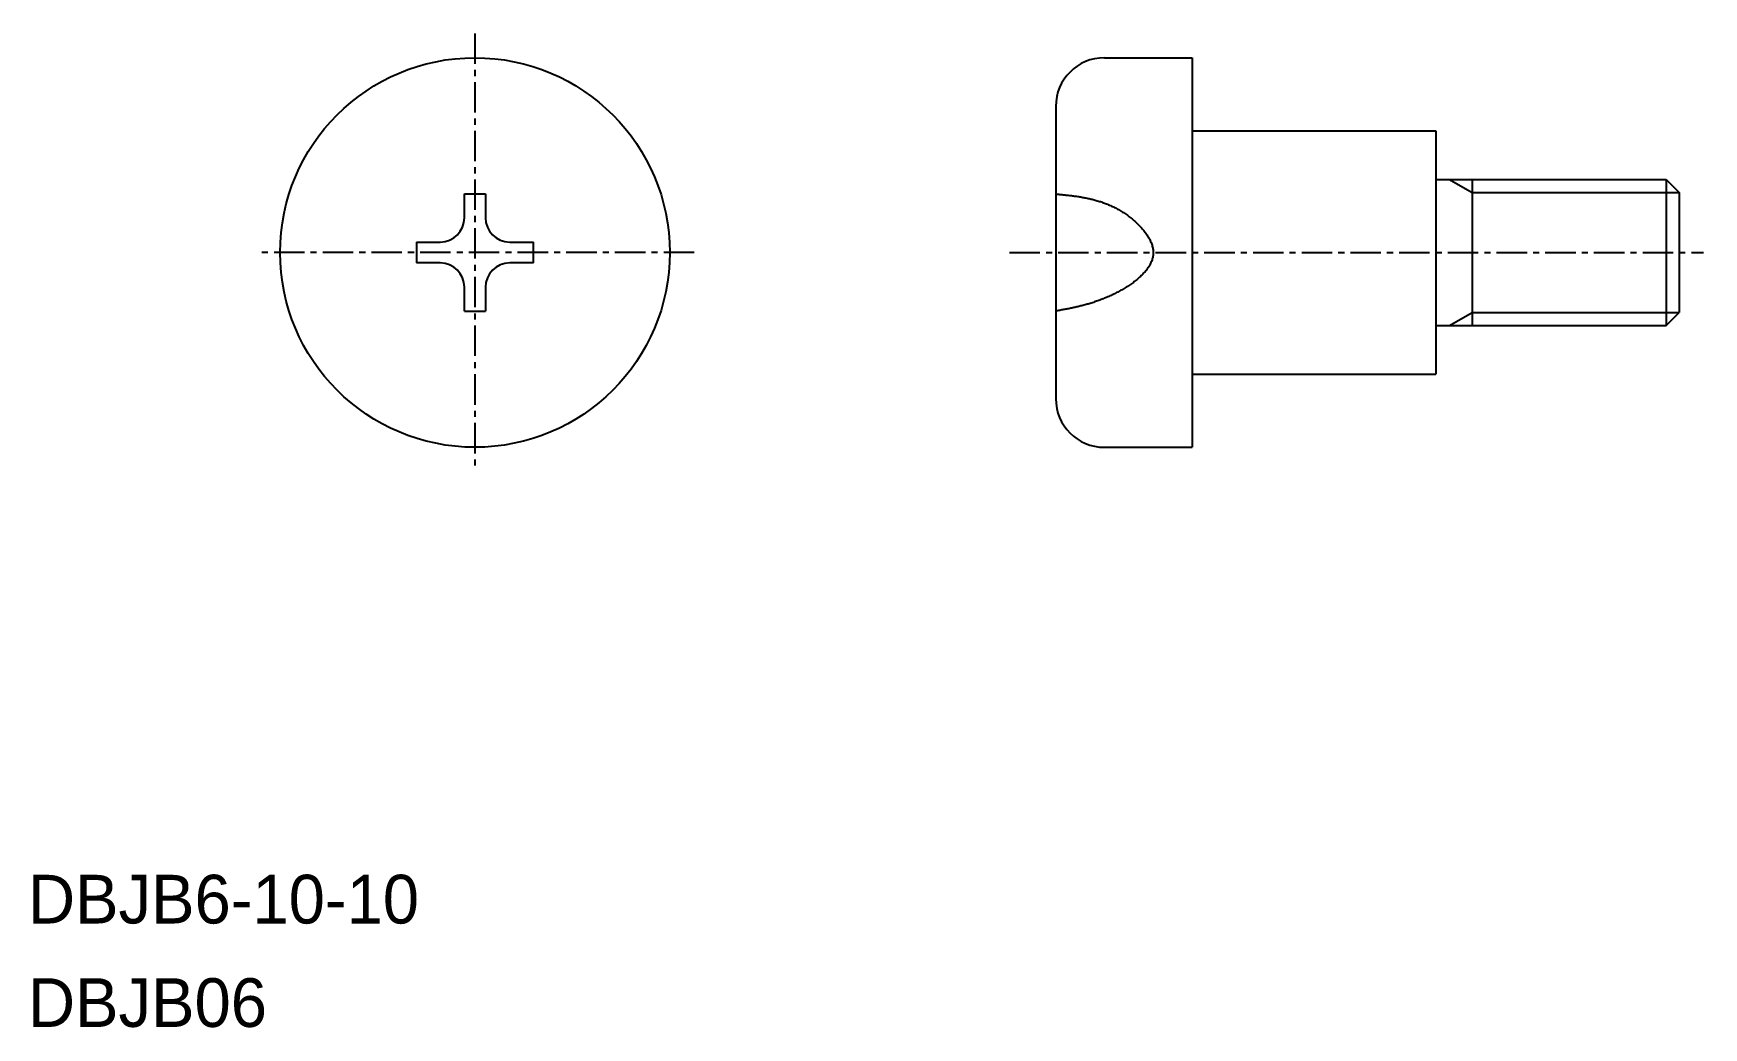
# Model space of a CAD drawing. Extents: x 6 to 74.6, y 12 to 52.9.
import ezdxf

# ---------------------------------------------------------------- set-up
doc = ezdxf.new("R2010")
doc.units = 0
doc.linetypes.add('CENTER', pattern=[2, 1.25, -0.25, 0.25, -0.25])
doc.layers.get('0').update_dxf_attribs({"linetype": 'CONTINUOUS'})
doc.layers.add('CENTER', color=1, linetype='CENTER')

msp = doc.modelspace()

# ---------------------------------------------------------------- linework, layer by layer
at = {"color": 7, "linetype": 'CONTINUOUS'}
for p, q in [((49.993, 51.86), (53.593, 51.86)), ((53.593, 51.86), (53.593, 35.86)), ((53.593, 51.86), (53.593, 35.86)), ((53.593, 51.86), (53.593, 35.86)), ((47.993, 49.86), (47.993, 37.86)), ((53.593, 48.86), (63.593, 48.86)), ((63.593, 48.86), (63.593, 38.86)), ((63.593, 46.86), (73.052, 46.86)), ((65.093, 46.86), (65.093, 40.86)), ((73.052, 46.86), (73.052, 40.86)), ((73.052, 46.86), (73.593, 46.319)), ((23.714, 46.266), (24.574, 46.266)), ((23.714, 45.29), (23.714, 46.266)), ((24.574, 46.266), (24.574, 45.29)), ((73.593, 46.319), (73.593, 41.402)), ((21.738, 44.29), (22.714, 44.29)), ((21.738, 44.29), (21.738, 43.43)), ((25.574, 44.29), (26.55, 44.29)), ((26.55, 43.43), (26.55, 44.29)), ((22.714, 43.43), (21.738, 43.43)), ((26.55, 43.43), (25.574, 43.43)), ((23.714, 41.455), (23.714, 42.43)), ((24.574, 42.43), (24.574, 41.455)), ((23.714, 41.455), (24.574, 41.455)), ((73.052, 40.86), (73.593, 41.402)), ((63.593, 40.86), (73.052, 40.86)), ((53.593, 38.86), (63.593, 38.86)), ((49.993, 35.86), (53.593, 35.86))]:
    msp.add_line(p, q, dxfattribs=at)
at = {"color": 3, "linetype": 'CONTINUOUS'}
for p, q in [((64.156, 46.86), (65.093, 46.319)), ((65.093, 46.319), (73.593, 46.319)), ((64.156, 40.86), (65.093, 41.402)), ((65.093, 41.402), (73.593, 41.402))]:
    msp.add_line(p, q, dxfattribs=at)
at = {"color": 3}
msp.add_polyline3d([(47.993, 46.266, 0), (48.036, 46.262, 0), (48.079, 46.258, 0), (48.122, 46.254, 0), (48.165, 46.249, 0), (48.208, 46.245, 0), (48.251, 46.241, 0), (48.294, 46.236, 0), (48.337, 46.232, 0), (48.38, 46.227, 0), (48.422, 46.222, 0), (48.465, 46.218, 0), (48.508, 46.212, 0), (48.551, 46.208, 0), (48.594, 46.202, 0), (48.637, 46.197, 0), (48.679, 46.191, 0), (48.722, 46.186, 0), (48.765, 46.18, 0), (48.808, 46.174, 0), (48.85, 46.168, 0), (48.893, 46.161, 0), (48.936, 46.155, 0), (48.978, 46.148, 0), (49.021, 46.141, 0), (49.064, 46.134, 0), (49.106, 46.126, 0), (49.149, 46.118, 0), (49.191, 46.11, 0), (49.234, 46.102, 0), (49.276, 46.093, 0), (49.319, 46.084, 0), (49.361, 46.075, 0), (49.403, 46.065, 0), (49.446, 46.055, 0), (49.488, 46.045, 0), (49.53, 46.034, 0), (49.572, 46.023, 0), (49.614, 46.012, 0), (49.657, 46, 0), (49.699, 45.988, 0), (49.741, 45.975, 0), (49.783, 45.962, 0), (49.825, 45.949, 0), (49.867, 45.935, 0), (49.908, 45.921, 0), (49.95, 45.906, 0), (49.992, 45.891, 0), (50.034, 45.875, 0), (50.075, 45.859, 0), (50.117, 45.842, 0), (50.158, 45.825, 0), (50.2, 45.807, 0), (50.241, 45.789, 0), (50.282, 45.77, 0), (50.324, 45.75, 0), (50.365, 45.73, 0), (50.406, 45.71, 0), (50.447, 45.689, 0), (50.488, 45.667, 0), (50.529, 45.645, 0), (50.57, 45.622, 0), (50.611, 45.599, 0), (50.652, 45.574, 0), (50.693, 45.55, 0), (50.733, 45.524, 0), (50.774, 45.498, 0), (50.814, 45.471, 0), (50.855, 45.444, 0), (50.895, 45.416, 0), (50.934, 45.388, 0), (50.974, 45.359, 0), (51.013, 45.329, 0), (51.052, 45.299, 0), (51.091, 45.269, 0), (51.129, 45.238, 0), (51.167, 45.206, 0), (51.204, 45.174, 0), (51.241, 45.142, 0), (51.278, 45.109, 0), (51.313, 45.076, 0), (51.349, 45.042, 0), (51.383, 45.008, 0), (51.418, 44.974, 0), (51.451, 44.939, 0), (51.484, 44.904, 0), (51.516, 44.868, 0), (51.547, 44.833, 0), (51.578, 44.797, 0), (51.607, 44.761, 0), (51.636, 44.724, 0), (51.664, 44.687, 0), (51.691, 44.651, 0), (51.717, 44.613, 0), (51.742, 44.576, 0), (51.766, 44.539, 0), (51.789, 44.501, 0), (51.811, 44.463, 0), (51.832, 44.425, 0), (51.852, 44.388, 0), (51.871, 44.35, 0), (51.888, 44.312, 0), (51.904, 44.273, 0), (51.919, 44.235, 0), (51.933, 44.197, 0), (51.945, 44.159, 0), (51.956, 44.121, 0), (51.966, 44.082, 0), (51.974, 44.044, 0), (51.981, 44.006, 0), (51.986, 43.968, 0), (51.99, 43.93, 0), (51.993, 43.893, 0), (51.993, 43.855, 0), (51.993, 43.818, 0), (51.99, 43.78, 0), (51.986, 43.743, 0), (51.981, 43.706, 0), (51.974, 43.669, 0), (51.966, 43.632, 0), (51.956, 43.596, 0), (51.945, 43.559, 0), (51.932, 43.523, 0), (51.919, 43.487, 0), (51.903, 43.452, 0), (51.887, 43.416, 0), (51.869, 43.381, 0), (51.85, 43.345, 0), (51.83, 43.31, 0), (51.809, 43.276, 0), (51.786, 43.241, 0), (51.763, 43.207, 0), (51.738, 43.173, 0), (51.712, 43.139, 0), (51.686, 43.105, 0), (51.658, 43.072, 0), (51.629, 43.039, 0), (51.599, 43.006, 0), (51.569, 42.973, 0), (51.537, 42.941, 0), (51.505, 42.909, 0), (51.471, 42.877, 0), (51.437, 42.846, 0), (51.403, 42.815, 0), (51.367, 42.784, 0), (51.331, 42.753, 0), (51.294, 42.723, 0), (51.256, 42.693, 0), (51.217, 42.663, 0), (51.178, 42.634, 0), (51.139, 42.605, 0), (51.098, 42.576, 0), (51.058, 42.547, 0), (51.016, 42.519, 0), (50.975, 42.492, 0), (50.932, 42.464, 0), (50.89, 42.437, 0), (50.847, 42.411, 0), (50.803, 42.384, 0), (50.759, 42.358, 0), (50.715, 42.333, 0), (50.671, 42.308, 0), (50.626, 42.283, 0), (50.581, 42.258, 0), (50.536, 42.234, 0), (50.491, 42.211, 0), (50.445, 42.187, 0), (50.399, 42.164, 0), (50.354, 42.142, 0), (50.308, 42.12, 0), (50.262, 42.099, 0), (50.216, 42.077, 0), (50.17, 42.057, 0), (50.124, 42.036, 0), (50.078, 42.016, 0), (50.033, 41.997, 0), (49.987, 41.978, 0), (49.941, 41.96, 0), (49.896, 41.941, 0), (49.851, 41.924, 0), (49.806, 41.907, 0), (49.761, 41.89, 0), (49.717, 41.874, 0), (49.672, 41.858, 0), (49.628, 41.843, 0), (49.584, 41.828, 0), (49.54, 41.813, 0), (49.497, 41.799, 0), (49.453, 41.785, 0), (49.41, 41.771, 0), (49.366, 41.758, 0), (49.323, 41.745, 0), (49.28, 41.733, 0), (49.237, 41.721, 0), (49.195, 41.709, 0), (49.152, 41.697, 0), (49.11, 41.686, 0), (49.067, 41.675, 0), (49.025, 41.665, 0), (48.983, 41.654, 0), (48.941, 41.644, 0), (48.899, 41.634, 0), (48.857, 41.624, 0), (48.816, 41.615, 0), (48.774, 41.605, 0), (48.732, 41.596, 0), (48.691, 41.587, 0), (48.649, 41.579, 0), (48.608, 41.57, 0), (48.567, 41.562, 0), (48.526, 41.553, 0), (48.484, 41.545, 0), (48.443, 41.537, 0), (48.402, 41.529, 0), (48.361, 41.522, 0), (48.32, 41.514, 0), (48.279, 41.506, 0), (48.239, 41.499, 0), (48.198, 41.491, 0), (48.157, 41.484, 0), (48.116, 41.477, 0), (48.075, 41.469, 0), (48.034, 41.462, 0), (47.993, 41.455, 0)], dxfattribs=at)
at = {"color": 7, "linetype": 'CONTINUOUS'}
msp.add_circle((24.144, 43.86), 8, dxfattribs=at)
for centre, radius, start, end in [((49.993, 49.86), 2, 90, 180), ((22.714, 45.29), 1, 270, 0), ((25.574, 45.29), 1, 180, 270), ((22.714, 42.43), 1, 0, 90), ((25.574, 42.43), 1, 90, 180), ((49.993, 37.86), 2, 180, 270)]:
    msp.add_arc(centre, radius, start, end, dxfattribs=at)
at = {"layer": 'CENTER', "color": 1, "linetype": 'CENTER'}
for p, q in [((24.144, 52.86), (24.144, 34.86)), ((33.144, 43.86), (15.144, 43.86)), ((46.093, 43.86), (74.593, 43.86))]:
    msp.add_line(p, q, dxfattribs=at)

# ---------------------------------------------------------------- texts
at = {"color": 7, "linetype": 'CONTINUOUS'}
for s, p in [('DBJB6-10-10', (5.794, 16.299)), ('DBJB06', (5.794, 12.051))]:
    msp.add_text(s, height=2, dxfattribs=at).set_placement(p)

doc.saveas('drawing.dxf')
